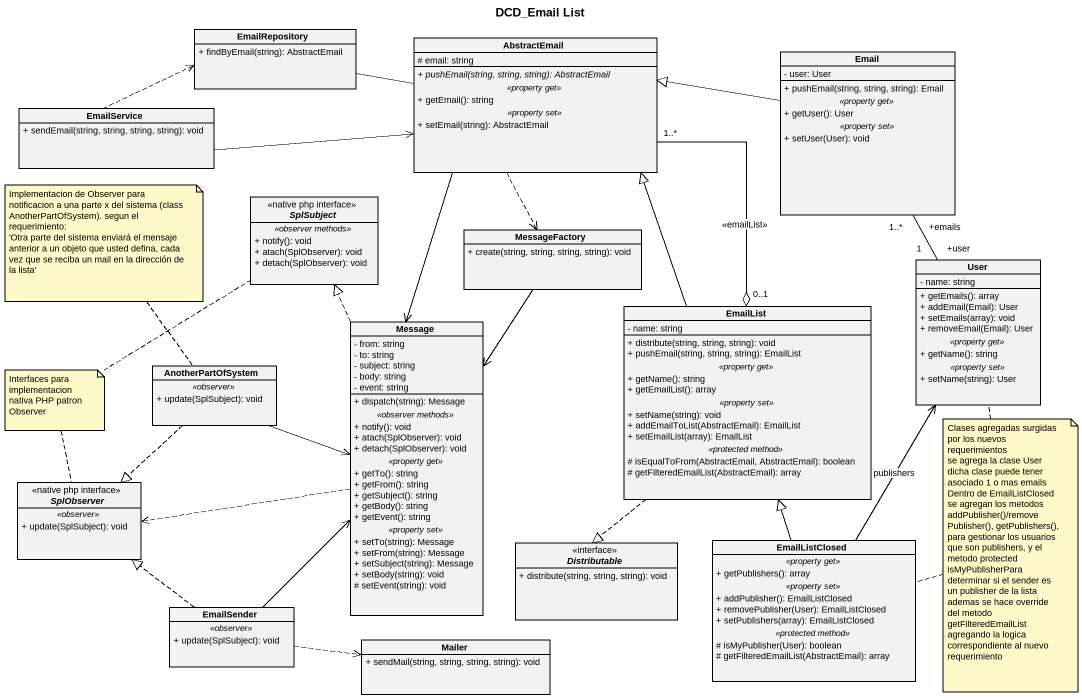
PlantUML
@startuml
title DCD_Email List
hide circle
hide empty members
skinparam classAttributeIconSize 0
class EmailRepository {
  + findByEmail(string): AbstractEmail
}
class AbstractEmail {
  # email: string
  --
  {abstract} + pushEmail(string, string, string): AbstractEmail
  .. <<property get>> ..
  + getEmail(): string
  .. <<property set>> ..
  + setEmail(string): AbstractEmail
}
class Email {
  - user: User
  --
  + pushEmail(string, string, string): Email
  .. <<property get>> ..
  + getUser(): User
  .. <<property set>> ..
  + setUser(User): void
}
class EmailService {
  + sendEmail(string, string, string, string): void
}
interface SplSubject <<native php interface>> {
  .. <<observer methods>> ..
  + notify(): void
  + atach(SplObserver): void
  + detach(SplObserver): void
}
class MessageFactory {
  + create(string, string, string, string): void
}
class User {
  - name: string
  --
  + getEmails(): array
  + addEmail(Email): User
  + setEmails(array): void
  + removeEmail(Email): User
  .. <<property get>> ..
  + getName(): string
  .. <<property set>> ..
  + setName(string): User
}
class EmailList {
  - name: string
  --
  + distribute(string, string, string): void
  + pushEmail(string, string, string): EmailList
  .. <<property get>> ..
  + getName(): string
  + getEmailList(): array
  .. <<property set>> ..
  + setName(string): void
  + addEmailToList(AbstractEmail): EmailList
  + setEmailList(array): EmailList
  .. <<protected method>> ..
  # isEqualToFrom(AbstractEmail, AbstractEmail): boolean
  # getFilteredEmailList(AbstractEmail): array
}
class Message {
  - from: string
  - to: string
  - subject: string
  - body: string
  - event: string
  --
  + dispatch(string): Message
  .. <<observer methods>> ..
  + notify(): void
  + atach(SplObserver): void
  + detach(SplObserver): void
  .. <<property get>> ..
  + getTo(): string
  + getFrom(): string
  + getSubject(): string
  + getBody(): string
  + getEvent(): string
  .. <<property set>> ..
  + setTo(string): Message
  + setFrom(string): Message
  + setSubject(string): Message
  + setBody(string): void
  # setEvent(string): void
}
class AnotherPartOfSystem {
  .. <<observer>> ..
  + update(SplSubject): void
}
interface SplObserver <<native php interface>> {
  .. <<observer>> ..
  + update(SplSubject): void
}
class EmailListClosed {
  .. <<property get>> ..
  + getPublishers(): array
  .. <<property set>> ..
  + addPublisher(): EmailListClosed
  + removePublisher(User): EmailListClosed
  + setPublishers(array): EmailListClosed
  .. <<protected method>> ..
  # isMyPublisher(User): boolean
  # getFilteredEmailList(AbstractEmail): array
}
interface Distributable {
  + distribute(string, string, string): void
}
class EmailSender {
  .. <<observer>> ..
  + update(SplSubject): void
}
class Mailer {
  + sendMail(string, string, string, string): void
}
AbstractEmail -left- EmailRepository
AbstractEmail ..> MessageFactory
AbstractEmail "1..*" --o "0..1" EmailList : <<emailList>>
AbstractEmail --> Message
Email -left-|> AbstractEmail
EmailService .right.> EmailRepository
EmailService -right-> AbstractEmail
MessageFactory --> Message
User "+user\n1" -up- "+emails\n1..*" Email
EmailList -up-|> AbstractEmail
EmailList ..|> Distributable
Message .up.|> SplSubject
Message .left.> SplObserver
AnotherPartOfSystem -right-> Message
AnotherPartOfSystem ..|> SplObserver
EmailListClosed -up-> User : publishers
EmailListClosed -up-|> EmailList
EmailSender -up-> Message
EmailSender .up.|> SplObserver
EmailSender .right.> Mailer
note top of AnotherPartOfSystem
  Implementacion de Observer para notificacion a una parte x del sistema (class AnotherPartOfSystem). segun el requerimiento:
  ~'Otra parte del sistema enviará el mensaje anterior a un objeto que usted defina, cada vez que se reciba un mail en la dirección de la lista'
end note
note as N2
  Interfaces para implementacion nativa PHP patron Observer
end note
N2 .. SplObserver
N2 .. SplSubject
note as N3
  Clases agregadas surgidas por los nuevos requerimientos
  se agrega la clase User dicha clase puede tener asociado 1 o mas emails
  Dentro de EmailListClosed se agregan los metodos addPublisher()/removePublisher(), getPublishers(), para gestionar los usuarios que son publishers, y el metodo protected isMyPublisherPara determinar si el sender es un publisher de la lista
  ademas se hace override del metodo getFilteredEmailList agregando la logica correspondiente al nuevo requerimiento
end note
N3 .. User
N3 .. EmailListClosed
@enduml
